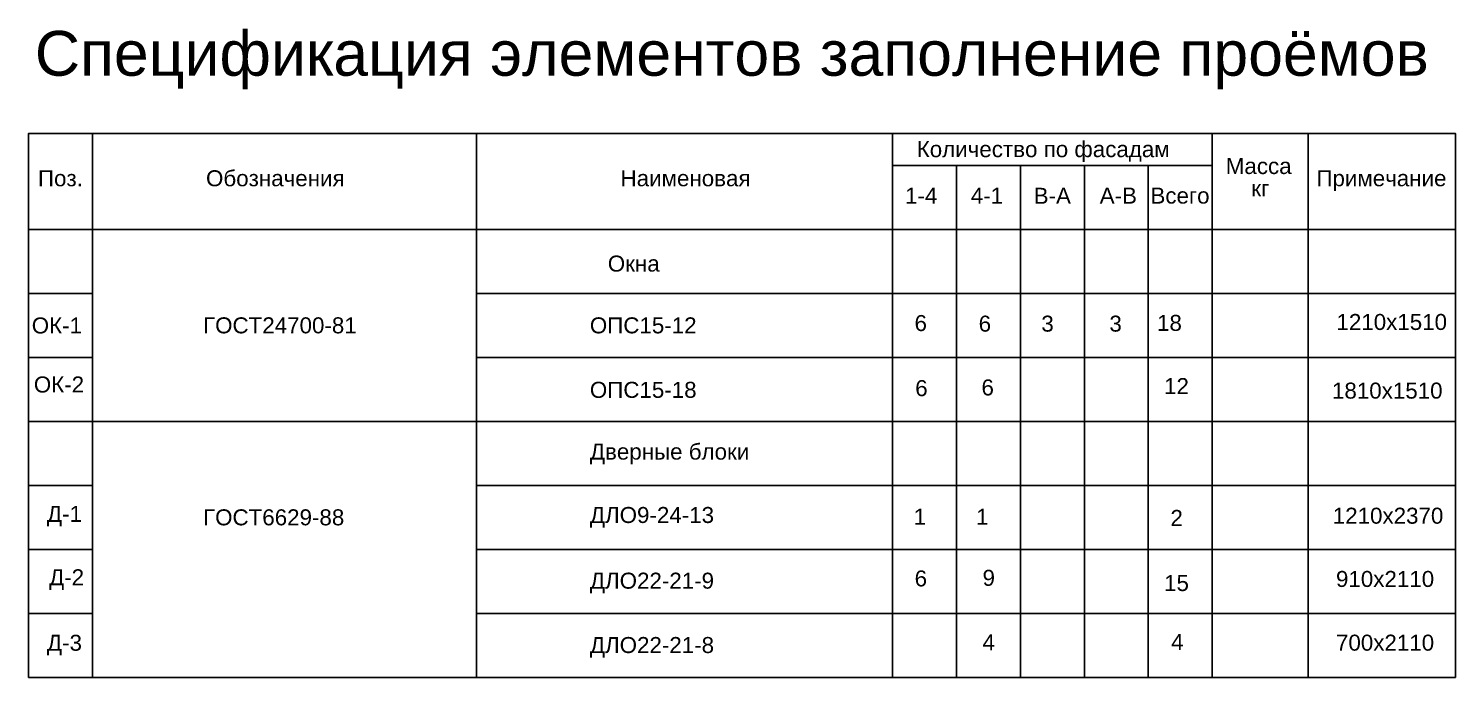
# Model space of a CAD drawing. Header units: millimetres. Extents: x -229914 to 856942, y -268655 to 87212.
# Drawn here: x 334551 to 356851, y -251642 to -241504 of the extents above; entities that cross this region are included whole.
import ezdxf

# ---------------------------------------------------------------- set-up
doc = ezdxf.new("R2010")
doc.units = ezdxf.units.MM
doc.styles.get("Standard").update_dxf_attribs({"font": 'arial.ttf'})

msp = doc.modelspace()

# ---------------------------------------------------------------- linework, layer by layer
for p, q in [((335551.49808, -243142.46036), (335551.49808, -251642.46036)), ((341551.49808, -243142.46036), (341551.49808, -251642.46036)), ((348051.49808, -243142.46036), (348051.49808, -251642.46036)), ((354551.49808, -243142.46036), (354551.49808, -251642.46036)), ((348051.49808, -243642.46036), (353051.49808, -243642.46036)), ((349051.49808, -243642.46036), (349051.49808, -251642.46036)), ((350051.49808, -243642.46036), (350051.49808, -251642.46036)), ((351051.49808, -243642.46036), (351051.49808, -251642.46036)), ((352051.49808, -243642.46036), (352051.49808, -251642.46036)), ((334551.49808, -244642.46036), (356851.49808, -244642.46036)), ((334551.49808, -245642.46036), (335551.49808, -245642.46036)), ((341551.49808, -245642.46036), (356851.49808, -245642.46036)), ((334551.49808, -246642.46036), (335551.49808, -246642.46036)), ((341551.49808, -246642.46036), (356851.49808, -246642.46036)), ((334551.49808, -247642.46036), (356851.49808, -247642.46036)), ((334551.49808, -248642.46036), (335551.49808, -248642.46036)), ((341551.49808, -248642.46036), (356851.49808, -248642.46036)), ((334551.49808, -249642.46036), (335551.49808, -249642.46036)), ((341551.49808, -249642.46036), (356851.49808, -249642.46036)), ((334551.49808, -250642.46036), (335551.49808, -250642.46036)), ((341551.49808, -250642.46036), (356851.49808, -250642.46036))]:
    msp.add_line(p, q)
for points in [[(335551.49808, -251642.46036), (356851.49808, -251642.46036), (356851.49808, -243142.46036), (334551.49808, -243142.46036), (334551.49808, -251642.46036), (335551.49808, -251642.46036)], [(353051.49808, -251642.46036), (353051.49808, -243142.46036), (353051.49808, -244642.46036)]]:
    msp.add_lwpolyline(points)

# ---------------------------------------------------------------- texts
at = {"lineweight": 25}
for s, width, gutter_width, heights, insert, char_height, attachment_point in [('Спецификация элементов заполнение проёмов', 21758.5105721, 12.5, [0], (334650.14318, -241540.77777), 700, 1), ('\\pxa0.66667,sm1.07917;Количество по фасадам', 4181.7354531, 1250, [0], (352384.68564, -243263.14619), 250, 3), ('\\pxa0.66667,sm1.07917;Поз.', 110.1427955, 1250, [0], (335400.96836, -243717.85517), 250, 3), ('Обозначения', 110.1427955, 1250, [0], (339491.14644, -243717.85517), 250, 3), ('\\pxa0.66667,sm1.07917;Наименовая', 250, 1250, [598.99278], (345835.44554, -243717.85517), 250, 3), ('Масса', 110.1427955, 1250, [0], (354290.6962, -243526.71592), 250, 3), ('\\pxa0.66667,sm1.07917;Примечание', 110.1427955, 1250, [0], (356711.25994, -243717.42383), 250, 3), ('\\pxa0.66667,sm1.07917;кг', 110.1427955, 1250, [0], (353940.77398, -243874.99478), 250, 3), ('\\pxa0.66667,sm1.07917;1-4', 110.1427955, 1250, [0], (348754.66497, -243988.66683), 250, 3), ('\\pxa0.66667,sm1.07917;4-1', 110.1427955, 1250, [0], (349781.68863, -243988.66683), 250, 3), ('В-А', 110.1427955, 1250, [0], (350842.08596, -243991.20064), 250, 3), ('\\pxa0.66667,sm1.07917;А-В', 110.1427955, 1250, [0], (351873.82983, -243988.66683), 250, 3), ('\\pxa0.66667,sm1.07917;Всего', 110.1427955, 1250, [0], (353008.22024, -243988.66683), 250, 3), ('\\pxql;Окна', 2212.9435642, 1250, [250], (345816.93698, -245050.75256), 250, 3), ('\\pxa0.66667,sm1.07917;ОК-1', 110.1427955, 1250, [0], (335386.87233, -246271.54237), 250, 9), ('\\pxql;ГОСТ24700-81', 2212.9435642, 1250, [0], (339491.14644, -246015.81021), 250, 3), ('\\pxa0.66667,sm1.07917;6', 110.1427955, 1250, [0], (348592.18217, -245980.12775), 250, 3), ('\\pxa0.66667,sm1.07917;6', 110.1427955, 1250, [0], (349594.23756, -245989.23016), 250, 3), ('\\pxa0.66667,sm1.07917;3', 110.1427955, 1250, [0], (350573.87324, -245989.23016), 250, 3), ('\\pxa0.66667,sm1.07917;3', 110.1427955, 1250, [0], (351637.35021, -245989.23016), 250, 3), ('\\pxa0.66667,sm1.07917;18', 110.1427955, 1250, [0], (352576.19076, -245977.58174), 250, 3), ('\\pxa0.66667,sm1.07917;ОК-2', 110.1427955, 1250, [0], (335419.8718, -246940.00767), 250, 3), ('\\pxa0.66667,sm1.07917;6', 110.1427955, 1250, [0], (348602.91378, -246996.99301), 250, 3), ('6', 110.1427955, 1250, [0], (349638.03462, -246985.56403), 250, 3), ('\\pxa0.66667,sm1.07917;12', 110.1427955, 1250, [0], (352686.33356, -246964.91553), 250, 3), ('\\pxa0.66667,sm1.07917;Д-1', 110.1427955, 1250, [0], (335386.87233, -249283.46377), 250, 9), ('\\pxql;ГОСТ6629-88', 2212.9435642, 1250, [0], (339491.14644, -249269.1105), 250, 9), ('\\pxa0.66667,sm1.07917;1', 110.1427955, 1250, [0], (348577.55469, -249006.41492), 250, 3), ('\\pxa0.66667,sm1.07917;1', 110.1427955, 1250, [0], (349554.44359, -249006.41492), 250, 3), ('\\pxa0.66667,sm1.07917;2', 110.1427955, 1250, [0], (352591.59929, -249024.99635), 250, 3), ('\\pxa0.66667,sm1.07917;Д-2', 110.1427955, 1250, [0], (335419.8718, -249951.92907), 250, 3), ('\\pxa0.66667,sm1.07917;6', 110.1427955, 1250, [0], (348593.84671, -249969.92076), 250, 3), ('\\pxa0.66667,sm1.07917;9', 110.1427955, 1250, [0], (349655.06777, -249960.77942), 250, 3), ('\\pxa0.66667,sm1.07917;15', 110.1427955, 1250, [0], (352686.33356, -250041.99877), 250, 3), ('\\pxa0.66667,sm1.07917;Д-3', 110.1427955, 1250, [0], (335386.87233, -251297.89153), 250, 9), ('\\pxa0.66667,sm1.07917;4', 110.1427955, 1250, [0], (349655.06777, -250966.31701), 250, 3), ('\\pxa0.66667,sm1.07917;4', 110.1427955, 1250, [0], (352602.08577, -250961.83426), 250, 3)]:
    msp.add_mtext_dynamic_manual_height_columns(s, width=width, gutter_width=gutter_width, heights=heights, dxfattribs=dict(at, insert=insert, char_height=char_height, attachment_point=attachment_point))
at = {"char_height": 250, "attachment_point": 1}
for s, width, insert in [('1210x1510', 837.1238215, (354991.53729, -245963.11802)), ('\\pxql;ОПС15-12', 36.3762404, (343323.86962, -246016.17725)), ('\\pxql;ОПС15-18', 36.3762404, (343323.86962, -247023.4992)), ('1810x1510', 938.2957365, (354921.74506, -247035.7951)), ('\\pxql;Дверные блоки', 2535.5737676, (343323.86962, -247988.77196)), ('ДЛО9-24-13', 36.3762404, (343323.86962, -248979.01822)), ('1210x2370', 837.1238215, (354933.95952, -248990.04338)), ('910x2110', 837.1238215, (354984.37837, -249978.50911)), ('ДЛО22-21-9', 36.3762404, (343323.86962, -250005.27329)), ('ДЛО22-21-8', 36.3762404, (343323.86962, -251010.81361)), ('700x2110', 837.1238215, (354984.37837, -250973.88086))]:
    msp.add_mtext_dynamic_manual_height_columns(s, width=width, gutter_width=12.5, heights=[0], dxfattribs=dict(at, insert=insert))

doc.saveas('drawing.dxf')
